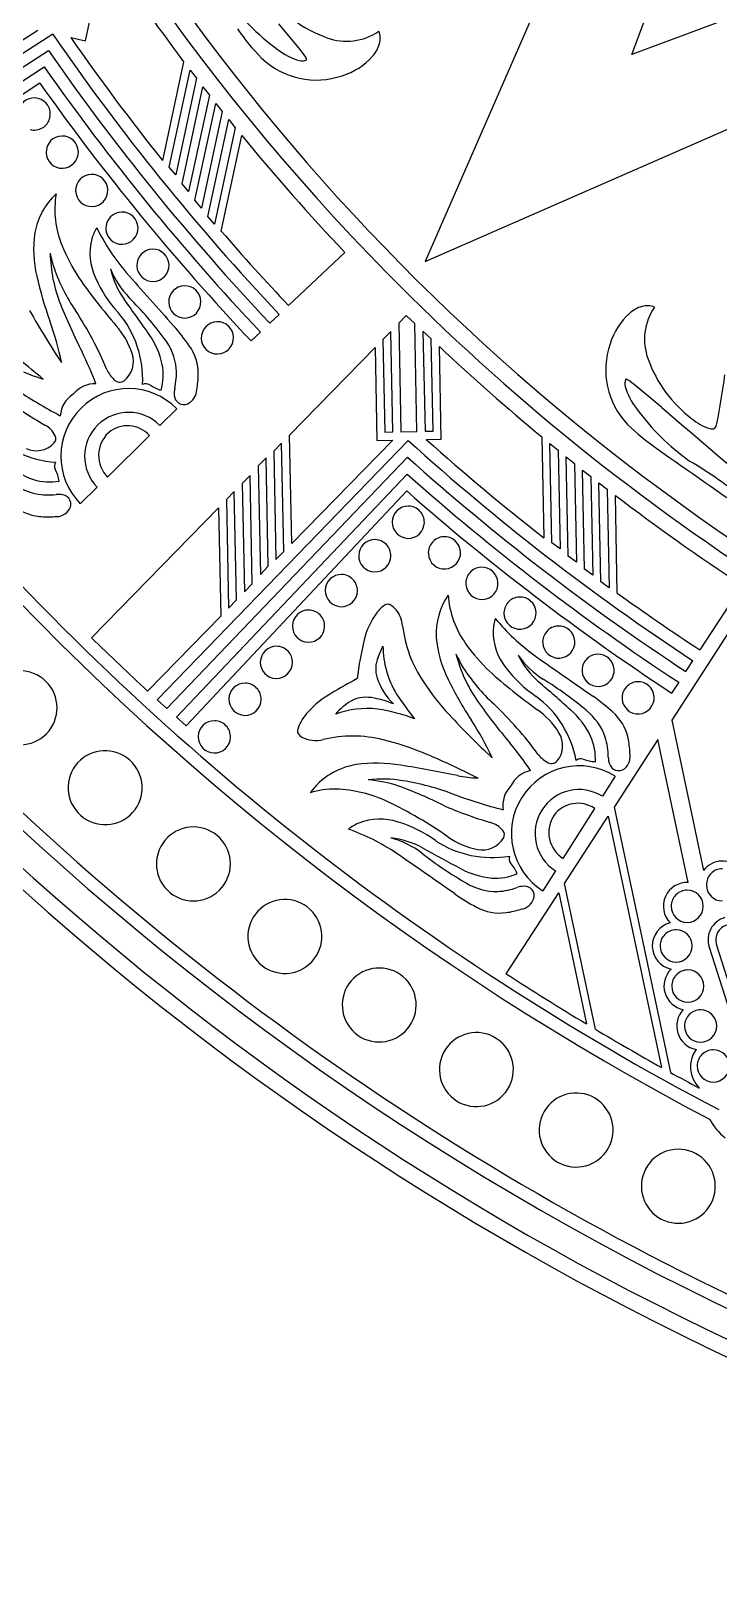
# Model space of a CAD drawing. Header units: metres. Extents: x 0.3 to 22.9, y 0.3 to 22.9.
# Drawn here: x 4.07 to 6.74, y 0.45 to 6.49 of the extents above; entities that cross this region are included whole.
import ezdxf

# ---------------------------------------------------------------- set-up
doc = ezdxf.new("R2010")
doc.units = ezdxf.units.M

msp = doc.modelspace()

# ---------------------------------------------------------------- linework, layer by layer
for p, q in [((6.424616, 7.483987), (5.60147, 5.599169)), ((6.404114, 6.401814), (6.710994, 7.225833)), ((4.283295, 6.455572), (4.358915, 6.806124)), ((7.228133, 6.708694), (6.404114, 6.401814)), ((4.156659, 6.480347), (2.976849, 5.725789)), ((4.098918, 6.495345), (3.625085, 6.195518)), ((5.032727, 6.520895), (5.115233, 6.421112)), ((3.005311, 5.684263), (4.139473, 6.417375)), ((4.226011, 6.467929), (4.283295, 6.455572)), ((5.115233, 6.421112), (5.136806, 6.392195)), ((5.60147, 5.599169), (7.486287, 6.422315)), ((3.033971, 5.642875), (4.122707, 6.354107)), ((4.664428, 6.374056), (4.581851, 5.991252)), ((4.106376, 6.290555), (3.062832, 5.601626)), ((4.608266, 5.965495), (4.689312, 6.341202)), ((4.714459, 6.30957), (4.633704, 5.935211)), ((4.689312, 6.341202), (4.714459, 6.30957)), ((4.658195, 5.900534), (4.739241, 6.276242)), ((4.764388, 6.244609), (4.683633, 5.870251)), ((4.739241, 6.276242), (4.764388, 6.244609)), ((4.708334, 5.83655), (4.78938, 6.212258)), ((4.814528, 6.180625), (4.733773, 5.806267)), ((4.78938, 6.212258), (4.814528, 6.180625)), ((4.75868, 5.77352), (4.839726, 6.149228)), ((4.864873, 6.117595), (4.784118, 5.743237)), ((4.839726, 6.149228), (4.864873, 6.117595)), ((4.810363, 5.71669), (4.890272, 6.08713)), ((4.633704, 5.935211), (4.608266, 5.965495)), ((4.683633, 5.870251), (4.658195, 5.900534)), ((4.733773, 5.806267), (4.708334, 5.83655)), ((4.784118, 5.743237), (4.75868, 5.77352)), ((5.289461, 5.634262), (5.071483, 5.428143)), ((4.998855, 5.359465), (5.035171, 5.393806)), ((5.52872, 5.389758), (5.499035, 5.359385)), ((5.561564, 5.35882), (5.52872, 5.389758)), ((4.96252, 5.325107), (4.926191, 5.290754)), ((5.468412, 5.328049), (5.437788, 5.296714)), ((5.476318, 4.937675), (5.468412, 5.328049)), ((5.499035, 5.359385), (5.507564, 4.938308)), ((5.570055, 4.939574), (5.561564, 5.35882)), ((5.593424, 5.329114), (5.601301, 4.940207)), ((5.625297, 5.298786), (5.593424, 5.329114)), ((5.075412, 4.925921), (5.407164, 5.265379)), ((5.407164, 5.265379), (5.41446, 4.905164)), ((5.437788, 5.296714), (5.445072, 4.937043)), ((5.632547, 4.94084), (5.625297, 5.298786)), ((5.664425, 4.910227), (5.657163, 5.268769)), ((6.42111, 5.115235), (6.392193, 5.136807)), ((6.520893, 5.032728), (6.42111, 5.115235)), ((4.638125, 5.027404), (4.572433, 4.962841)), ((4.368903, 4.762809), (4.532437, 4.923532)), ((5.535489, 4.90513), (4.561494, 3.898828)), ((5.083929, 4.505389), (5.075412, 4.925921)), ((5.475845, 4.906407), (5.083929, 4.505389)), ((5.41446, 4.905164), (5.475845, 4.906407)), ((5.445072, 4.937043), (5.476318, 4.937675)), ((5.507564, 4.938308), (5.570055, 4.939574)), ((5.601301, 4.940207), (5.632547, 4.94084)), ((5.605835, 4.90904), (5.664425, 4.910227)), ((6.054083, 4.918803), (6.062013, 4.527275)), ((4.598765, 3.864985), (5.533289, 4.839892)), ((4.98451, 4.837243), (4.953886, 4.805908)), ((4.993027, 4.41671), (4.98451, 4.837243)), ((5.044788, 4.894586), (5.014164, 4.863251)), ((5.014164, 4.863251), (5.022681, 4.442718)), ((5.053305, 4.474054), (5.044788, 4.894586)), ((6.093656, 4.508303), (6.085873, 4.892574)), ((6.085873, 4.892574), (6.117637, 4.867593)), ((6.117637, 4.867593), (6.125392, 4.484702)), ((6.15722, 4.456608), (6.149437, 4.840879)), ((6.149437, 4.840879), (6.181201, 4.815898)), ((4.953886, 4.805908), (4.962403, 4.385375)), ((6.181201, 4.815898), (6.188956, 4.433007)), ((6.220763, 4.405912), (6.21298, 4.790183)), ((6.21298, 4.790183), (6.244745, 4.765202)), ((4.328924, 4.723517), (4.263233, 4.658954)), ((4.636197, 3.831322), (5.531565, 4.774463)), ((4.922293, 4.769246), (4.891669, 4.737911)), ((4.891669, 4.737911), (4.900186, 4.317378)), ((4.93081, 4.348713), (4.922293, 4.769246)), ((6.244745, 4.765202), (6.2525, 4.382311)), ((6.284287, 4.356191), (6.276504, 4.740462)), ((6.276504, 4.740462), (6.308269, 4.715481)), ((5.53033, 4.708857), (4.673793, 3.797841)), ((4.861045, 4.706576), (4.830421, 4.675241)), ((4.830421, 4.675241), (4.838938, 4.254708)), ((4.869562, 4.286043), (4.861045, 4.706576)), ((6.308269, 4.715481), (6.316024, 4.33259)), ((6.347683, 4.312812), (6.340009, 4.691695)), ((4.306617, 4.13927), (4.799797, 4.643905)), ((4.799797, 4.643905), (4.808315, 4.223373)), ((5.022681, 4.442718), (5.053305, 4.474054)), ((6.125392, 4.484702), (6.093656, 4.508303)), ((4.962403, 4.385375), (4.993027, 4.41671)), ((6.188956, 4.433007), (6.15722, 4.456608)), ((6.2525, 4.382311), (6.220763, 4.405912)), ((6.316024, 4.33259), (6.284287, 4.356191)), ((4.900186, 4.317378), (4.93081, 4.348713)), ((6.897342, 4.343059), (6.5588, 3.820322)), ((6.832876, 4.343094), (6.668309, 4.092261)), ((4.838938, 4.254708), (4.869562, 4.286043)), ((4.808315, 4.223373), (4.524452, 3.932917)), ((5.419406, 4.064798), (5.437995, 4.107283)), ((6.613476, 4.008685), (6.640894, 4.050476)), ((6.586044, 3.966874), (6.558616, 3.925069)), ((4.561494, 3.898828), (4.598765, 3.864985)), ((4.673793, 3.797841), (4.636197, 3.831322)), ((6.5588, 3.820322), (6.68232, 3.237119)), ((6.50533, 3.744461), (6.335825, 3.482938)), ((6.622655, 3.190512), (6.50533, 3.744461)), ((6.339048, 3.602385), (6.290017, 3.524413)), ((6.138103, 3.282835), (6.260164, 3.476939)), ((6.143205, 3.185753), (6.31271, 3.447276)), ((6.31271, 3.447276), (6.51905, 2.473037)), ((6.335825, 3.482938), (6.553806, 2.453732)), ((6.108263, 3.235382), (6.059232, 3.15741)), ((5.916719, 2.836319), (6.12009, 3.150091)), ((6.12009, 3.150091), (6.227744, 2.6418)), ((6.262865, 2.620774), (6.143205, 3.185753)), ((6.70403, 2.939933), (6.854514, 2.469586)), ((6.866769, 2.529736), (6.732605, 2.949075))]:
    msp.add_line(p, q)
for centre, radius, start, end in [((11.565589, 11.580545), 8.582877, -177.913833, -135.400744), ((11.594035, 11.595488), 6.462177, -164.015882, -114.862216), ((11.602084, 11.604037), 8.563312, -160.504411, -122.197195), ((11.610592, 11.612027), 10.550068, -158.038243, -117.705704), ((11.610967, 11.613673), 11.176474, -155.645179, -113.938931), ((11.617392, 11.614507), 8.706667, -146.477493, -142.994657), ((5.55525, 7.147067), 0.895902, -144.616876, -125.954343), ((5.391742, 6.942964), 0.50584, -142.710939, -109.85505), ((11.620766, 11.616953), 9.060773, -145.465254, -136.620862), ((5.543877, 6.95836), 0.811317, -145.716686, -135.308392), ((5.297, 6.674179), 0.220865, -110.420585, -55.533877), ((5.352104, 6.464197), 0.075246, -15.841081, 21.753279), ((11.627847, 11.622463), 9.119686, -145.19725, -136.626148), ((11.608395, 11.607735), 8.995399, -145.153365, -141.363825), ((5.182571, 6.615663), 0.247139, -128.350053, -106.128454), ((5.305449, 6.477617), 0.123792, -41.764778, -15.921659), ((11.632496, 11.625977), 9.175486, -144.931155, -136.630002), ((5.179022, 6.609035), 0.306375, -133.762756, -70.784322), ((5.124787, 6.417595), 0.040818, -105.443864, -64.993957), ((5.126207, 6.380429), 0.015836, 0.628749, 47.984792), ((5.200832, 6.573168), 0.265474, -72.681921, -42.10755), ((11.624244, 11.619026), 9.214713, -144.671968, -136.626031), ((4.084221, 6.171128), 0.062504, 75.519655, 165.519655), ((4.084221, 6.171128), 0.062504, -14.480345, 75.519655), ((4.084221, 6.171128), 0.062504, -104.480345, -14.480345), ((4.193322, 6.02325), 0.062504, 80.284267, 170.284267), ((4.193322, 6.02325), 0.062504, -9.715733, 80.284267), ((11.617392, 11.614507), 8.706667, -140.591568, -136.618085), ((4.193322, 6.02325), 0.062504, 170.284267, -99.715733), ((4.193322, 6.02325), 0.062504, -99.715733, -9.715733), ((4.307631, 5.874593), 0.062504, 80.284267, 170.284267), ((4.307631, 5.874593), 0.062504, -9.715733, 80.284267), ((4.307631, 5.874593), 0.062504, 170.284267, -99.715733), ((4.350799, 5.663055), 0.268372, 132.510697, 169.726269), ((4.532011, 5.801473), 0.367394, 170.693581, -157.339895), ((4.307631, 5.874593), 0.062504, -99.715733, -9.715733), ((4.424965, 5.728209), 0.062504, 80.284267, 170.284267), ((4.424965, 5.728209), 0.062504, -9.715733, 80.284267), ((4.519962, 5.645715), 0.438112, 171.440827, -166.27695), ((4.526165, 5.631013), 0.225296, 165.509321, -154.772508), ((4.485015, 5.634356), 0.184753, 148.853247, 163.319545), ((5.076298, 6.099797), 0.835714, -153.730584, -139.443619), ((4.424965, 5.728209), 0.062504, 170.284267, -99.715733), ((4.424965, 5.728209), 0.062504, -99.715733, -9.715733), ((11.618733, 11.615495), 9.008319, -139.094184, -136.618826), ((4.706295, 5.641386), 0.560025, -178.989239, -158.245262), ((4.586796, 5.71615), 0.448498, -169.121566, -161.333448), ((4.828555, 5.913077), 0.684137, -158.282894, -146.534056), ((4.54533, 5.584102), 0.062504, 80.284267, 170.284267), ((4.54533, 5.584102), 0.062504, -9.715733, 80.284267), ((4.817026, 5.800804), 0.693742, -160.795478, -145.619628), ((4.712762, 5.706767), 0.359482, -157.791074, -136.174719), ((4.719275, 5.652665), 0.34904, -166.450306, -145.032285), ((4.54533, 5.584102), 0.062504, 170.284267, -99.715733), ((4.54533, 5.584102), 0.062504, -99.715733, -9.715733), ((5.604583, 5.887404), 1.54927, -167.109598, -160.437527), ((5.90278, 6.669555), 1.997798, -145.424298, -138.653788), ((4.775032, 5.735471), 0.495084, -156.11219, -137.28008), ((20.710138, 19.870825), 21.669695, -138.656445, -137.924796), ((4.668734, 5.442279), 0.062504, 80.284267, 170.284267), ((4.668734, 5.442279), 0.062504, -9.715733, 80.284267), ((11.613254, 11.614772), 8.640853, -135.461062, -122.221697), ((-2.616086, 0.327321), 8.715607, 34.91876, 36.019491), ((3.47801, 4.479591), 1.381441, 36.453262, 45.083499), ((4.668734, 5.442279), 0.062504, 170.284267, -99.715733), ((7.044642, 7.097002), 3.42352, -150.446621, -146.48563), ((6.327884, 6.291165), 2.306954, -158.183555, -153.122309), ((2.977081, 4.585763), 1.511325, 23.152747, 33.007662), ((4.108147, 5.142848), 0.397272, -3.006435, 40.262009), ((4.668734, 5.442279), 0.062504, -99.715733, -9.715733), ((6.573167, 5.200833), 0.265474, 132.107535, 162.681906), ((6.477615, 5.30545), 0.123792, 105.921644, 131.764763), ((6.464196, 5.352105), 0.075246, 68.246706, 105.841066), ((6.674177, 5.297001), 0.220865, 145.533862, -159.57943), ((3.070922, 4.979231), 1.142251, 11.487709, 19.933374), ((4.170124, 5.144497), 0.310426, 18.290335, 41.402296), ((3.970095, 4.773444), 0.872779, 34.863659, 41.331884), ((4.795192, 5.302749), 0.062504, 80.284267, 170.284267), ((4.795192, 5.302749), 0.062504, -9.715733, 80.284267), ((1.918271, 2.52037), 3.42352, 50.000203, 53.961193), ((4.26217, 5.129082), 0.327085, 12.522068, 34.90807), ((4.408322, 5.160245), 0.228792, 5.782206, 37.776158), ((4.533958, 5.163232), 0.187326, -0.74255, 35.625954), ((4.795192, 5.302749), 0.062504, 170.284267, -99.715733), ((4.795192, 5.302749), 0.062504, -99.715733, -9.715733), ((11.611098, 11.621462), 8.706667, -133.14416, -129.661324), ((6.609034, 5.179023), 0.306375, 160.784307, -136.237259), ((2.933801, 4.591075), 1.489176, 20.993041, 26.185624), ((4.375172, 5.211542), 0.094699, -52.237922, 18.709577), ((4.368044, 5.159923), 0.21716, -16.066529, 10.634822), ((6.942963, 5.391743), 0.50584, -160.144965, -127.289076), ((4.346565, 5.878767), 0.770249, -113.218031, -107.195182), ((4.469381, 5.224389), 0.111883, -156.620227, -132.486315), ((4.416293, 5.160476), 0.029173, -140.404582, -54.66771), ((4.36856, 5.165993), 0.267949, -12.943406, 3.702284), ((4.37712, 5.167315), 0.34421, -10.913561, -1.083817), ((6.417593, 5.124789), 0.040818, 154.993942, -164.556151), ((6.380427, 5.126208), 0.015836, 42.015193, 89.371236), ((3.751377, 5.558933), 3.04011, -11.163222, -7.550736), ((5.245872, 6.978094), 2.243846, -123.390589, -118.205401), ((4.293455, 4.992292), 0.108425, 122.218854, 175.560492), ((4.320261, 5.016223), 0.108425, 87.954081, 141.295718), ((4.450679, 4.843179), 0.262821, 44.503421, 134.503421), ((4.517778, 5.09272), 0.032009, 62.315456, 113.777549), ((4.612066, 5.229497), 0.134405, -126.219331, -105.246182), ((4.706696, 5.088139), 0.079034, 166.957156, -173.793613), ((4.665247, 5.081461), 0.037169, -177.122526, -66.579829), ((4.652709, 5.10347), 0.062409, -64.04841, -1.215922), ((6.615661, 5.182572), 0.247139, -163.871561, -141.649962), ((4.908165, 6.333521), 1.576817, -126.857809, -119.759695), ((4.450679, 4.843179), 0.262821, 134.503421, -135.496579), ((7.147065, 5.555251), 0.895902, -144.045672, -125.383139), ((54.30367, 60.437333), 73.16327, -130.775579, -130.307289), ((4.079547, 4.879317), 0.096926, 26.956695, 61.705241), ((4.450679, 4.843179), 0.170714, 134.503421, -135.496579), ((4.450679, 4.843179), 0.170714, 44.503421, 134.503421), ((4.446806, 4.84659), 0.11512, 41.940901, 130.101968), ((6.958358, 5.543879), 0.811317, -134.691623, -124.283329), ((6.76521, 5.141697), 0.199471, -130.18263, -106.995644), ((6.695049, 4.976885), 0.039462, -38.862339, -9.526748), ((4.191598, 5.21735), 0.397272, -136.747437, -93.478992), ((4.143495, 4.911817), 0.025194, -45.925646, 27.002789), ((4.453761, 4.846917), 0.119478, 132.754916, -135.254063), ((11.613817, 11.624619), 9.060773, -132.131921, -123.287529), ((11.603905, 11.612797), 8.995399, -131.820032, -128.030492), ((6.715175, 4.970061), 0.020836, -113.385606, -59.415005), ((4.093184, 4.959793), 0.094699, -115.195005, -44.247506), ((11.619436, 11.631614), 9.119686, -131.863917, -123.292814), ((28.929924, 36.616921), 38.867523, -125.243438, -124.568947), ((4.187879, 5.062758), 0.327085, -131.393497, -109.007496), ((4.195137, 4.804679), 0.032009, 149.737024, -158.800884), ((4.048586, 4.726443), 0.134405, 8.760755, 29.733903), ((5.814553, 3.430411), 1.614489, 50.229172, 59.733117), ((4.140408, 4.921061), 0.228792, -134.261586, -102.267633), ((4.145278, 4.961045), 0.21716, -107.12025, -80.418899), ((11.62315, 11.636106), 9.175486, -131.597822, -123.296669), ((11.615539, 11.616595), 10.506383, -138.926213, -117.638065), ((4.12325, 4.796567), 0.187326, -132.111382, -95.742878), ((4.139188, 4.961218), 0.267949, -100.187711, -83.542022), ((4.178351, 4.616453), 0.079034, 77.308185, 96.557416), ((4.189668, 4.656882), 0.037169, -29.905599, 80.637098), ((11.616723, 11.627439), 9.214713, -131.338635, -123.292697), ((11.611098, 11.621462), 8.706667, -127.258235, -123.284751), ((4.136908, 4.952863), 0.34421, -95.401611, -85.571866), ((4.169216, 4.671825), 0.062409, -95.269506, -32.437018), ((5.536314, 4.587541), 0.062504, 88.852988, 178.852988), ((5.536314, 4.587541), 0.062504, -1.147012, 88.852988), ((5.536314, 4.587541), 0.062504, 178.852988, -91.147012), ((5.536314, 4.587541), 0.062504, -91.147012, -1.147012), ((5.406342, 4.457625), 0.062504, 88.852988, 178.852988), ((5.406342, 4.457625), 0.062504, -1.147012, 88.852988), ((5.676577, 4.468808), 0.062504, 93.6176, -176.3824), ((5.676577, 4.468808), 0.062504, 3.6176, 93.6176), ((5.406342, 4.457625), 0.062504, 178.852988, -91.147012), ((5.406342, 4.457625), 0.062504, -91.147012, -1.147012), ((5.676577, 4.468808), 0.062504, -176.3824, -86.3824), ((5.676577, 4.468808), 0.062504, -86.3824, 3.6176), ((5.276376, 4.322442), 0.062504, 88.852988, 178.852988), ((5.276376, 4.322442), 0.062504, -1.147012, 88.852988), ((5.822088, 4.350521), 0.062504, 93.6176, -176.3824), ((5.822088, 4.350521), 0.062504, 3.6176, 93.6176), ((5.822088, 4.350521), 0.062504, -86.3824, 3.6176), ((5.276376, 4.322442), 0.062504, 178.852988, -91.147012), ((5.276376, 4.322442), 0.062504, -91.147012, -1.147012), ((5.912876, 4.15464), 0.268372, 145.84403, -176.940397), ((6.057282, 4.331117), 0.367394, -175.973086, -144.006562), ((5.822088, 4.350521), 0.062504, -176.3824, -86.3824), ((5.970018, 4.235142), 0.062504, 93.6176, -176.3824), ((5.970018, 4.235142), 0.062504, 3.6176, 93.6176), ((11.612175, 11.622732), 9.008319, -125.760851, -123.285493), ((5.149109, 4.184607), 0.062504, 88.852988, 178.852988), ((5.149109, 4.184607), 0.062504, -1.147012, 88.852988), ((5.638833, 4.06798), 0.280922, 143.395469, 166.844984), ((5.513329, 4.164878), 0.122428, 123.685813, 144.776706), ((5.456185, 4.245396), 0.02391, 70.432728, 116.739914), ((5.425249, 4.192994), 0.084447, 17.87593, 62.538242), ((5.970018, 4.235142), 0.062504, -86.3824, 3.6176), ((5.149109, 4.184607), 0.062504, 178.852988, -91.147012), ((5.149109, 4.184607), 0.062504, -91.147012, -1.147012), ((5.400717, 4.17361), 0.114268, 6.378541, 23.358568), ((5.993445, 4.240542), 0.482228, -173.54218, -145.630153), ((6.050092, 4.157667), 0.184753, 162.18658, 176.652878), ((6.518099, 4.746921), 0.835714, -140.397251, -126.110286), ((5.970018, 4.235142), 0.062504, -176.3824, -86.3824), ((6.120371, 4.122677), 0.062504, 93.6176, -176.3824), ((6.120371, 4.122677), 0.062504, 3.6176, 93.6176), ((11.608806, 11.608558), 11.12097, -137.664138, -114.197347), ((11.625145, 11.646855), 10.484498, -134.269426, -132.629619), ((6.609811, 3.8283), 1.281027, 166.289971, 173.158561), ((6.081478, 4.176779), 0.438112, -175.225839, -152.943617), ((6.320095, 4.5081), 0.684137, -144.949561, -133.200723), ((6.090904, 4.163903), 0.225296, 178.842654, -141.439175), ((6.120371, 4.122677), 0.062504, -176.3824, -86.3824), ((6.120371, 4.122677), 0.062504, -86.3824, 3.6176), ((5.024544, 4.044115), 0.062504, 88.852988, 178.852988), ((5.024544, 4.044115), 0.062504, -1.147012, 88.852988), ((5.529675, 4.017768), 0.11988, 156.901295, -162.812948), ((5.798772, 4.108597), 0.360779, -179.791325, -148.529563), ((6.263787, 4.215538), 0.560025, -165.655906, -144.911928), ((6.130267, 4.260728), 0.448498, -155.788233, -148.000115), ((6.255002, 4.280648), 0.359482, -144.45774, -122.841386), ((6.273816, 4.229506), 0.34904, -153.116973, -131.698952), ((18.55471, 21.752161), 21.669695, -125.323112, -124.591463), ((6.273156, 4.013136), 0.062504, 93.6176, -176.3824), ((6.273156, 4.013136), 0.062504, 3.6176, 93.6176), ((4.029611, 3.867846), 0.14351, 45.6, 135.6), ((5.024544, 4.044115), 0.062504, 178.852988, -91.147012), ((5.024544, 4.044115), 0.062504, -91.147012, -1.147012), ((6.334768, 4.396195), 0.693742, -147.462144, -132.286295), ((7.190908, 5.491921), 1.997798, -132.090965, -125.320455), ((6.308974, 4.322939), 0.495084, -142.778857, -123.946747), ((6.273156, 4.013136), 0.062504, -176.3824, -86.3824), ((6.273156, 4.013136), 0.062504, -86.3824, 3.6176), ((4.029611, 3.867846), 0.14351, -44.4, 45.6), ((4.90269, 3.900957), 0.062504, 88.852988, 178.852988), ((4.90269, 3.900957), 0.062504, -1.147012, 88.852988), ((6.385259, 2.009861), 2.232026, 117.984918, 120.913051), ((5.674048, 4.077231), 0.275741, -159.87202, -135.127864), ((6.400761, 4.497245), 0.963517, -146.70401, -137.095031), ((7.081126, 4.662084), 1.54927, -153.776265, -147.104194), ((0.364289, -2.643943), 8.715607, 48.252093, 49.352824), ((5.336539, 2.801797), 1.381441, 49.786595, 58.416832), ((6.428383, 3.90653), 0.062504, 93.6176, -176.3824), ((6.428383, 3.90653), 0.062504, 3.6176, 93.6176), ((11.580031, 11.569911), 11.294071, -137.04368, -99.972295), ((11.580488, 11.57066), 11.232416, -137.10925, -100.175737), ((4.90269, 3.900957), 0.062504, 178.852988, -91.147012), ((4.90269, 3.900957), 0.062504, -91.147012, -1.147012), ((5.441743, 3.576254), 0.403451, 120.23513, 136.826002), ((5.452982, 3.668972), 0.264721, 121.180113, 138.79716), ((5.374319, 3.771504), 0.137014, 77.214321, 115.224982), ((5.335371, 3.543376), 0.368317, 67.109546, 79.159674), ((6.728631, 4.756859), 1.49382, -145.940942, -141.421048), ((7.691816, 5.221766), 2.306954, -144.850221, -139.788976), ((4.824628, 2.789585), 1.511325, 36.48608, 46.340996), ((5.796733, 3.592496), 0.397272, 10.326898, 53.595342), ((5.747593, 3.201212), 0.872779, 48.196992, 54.665218), ((6.428383, 3.90653), 0.062504, -176.3824, -86.3824), ((6.428383, 3.90653), 0.062504, -86.3824, 3.6176), ((4.78356, 3.755121), 0.062504, 88.852988, 178.852988), ((4.78356, 3.755121), 0.062504, -1.147012, 88.852988), ((5.294933, 3.718081), 0.199368, 137.682984, 159.297434), ((5.379069, 3.493167), 0.371912, 84.065373, 109.681825), ((5.290808, 3.091345), 0.782074, 69.801482, 80.675656), ((8.203415, 6.171177), 3.42352, -137.113287, -133.152297), ((4.825199, 3.194088), 1.142251, 24.821042, 33.266708), ((5.856659, 3.608393), 0.310426, 31.623668, 54.73563), ((5.949779, 3.614621), 0.327085, 25.855402, 48.241403), ((6.084805, 3.678648), 0.228792, 19.115539, 51.109492), ((6.206365, 3.710528), 0.187326, 12.590783, 48.959288), ((4.029611, 3.867846), 0.14351, -134.4, -44.4), ((4.78356, 3.755121), 0.062504, 178.852988, -91.147012), ((4.78356, 3.755121), 0.062504, -91.147012, -1.147012), ((5.133665, 3.778649), 0.027103, 158.548715, -171.748734), ((5.135776, 3.780797), 0.029558, -168.214476, -116.313616), ((5.177315, 3.859746), 0.118761, -117.392832, -76.044704), ((5.320357, 3.276029), 0.482228, 75.811392, 103.723419), ((6.040718, 3.720918), 0.094699, -38.904588, 32.04291), ((6.045686, 3.669046), 0.21716, -2.733196, 23.968156), ((6.044789, 3.675072), 0.267949, 0.389928, 17.035617), ((6.052813, 3.678332), 0.34421, 2.419772, 12.249517), ((4.359663, 3.557976), 0.14351, 48, 138), ((5.219934, 2.80516), 0.963517, 67.27627, 76.885249), ((4.270671, 0.535686), 3.42352, 63.333536, 67.294526), ((4.781289, 2.784773), 1.489176, 34.326374, 39.518958), ((6.129425, 3.755145), 0.111883, -143.286893, -119.152982), ((6.335698, 3.679764), 0.062409, -50.715077, 12.117411), ((4.359663, 3.557976), 0.14351, 138, -132), ((4.359663, 3.557976), 0.14351, -42, 48), ((5.375771, 3.378259), 0.272237, 98.739554, 144.1361), ((5.413957, 3.087522), 0.565437, 80.481955, 98.087683), ((4.566727, -2.073411), 5.795446, 78.453276, 80.658291), ((6.19914, 3.379898), 0.262821, 57.836754, 147.836754), ((6.092507, 3.680712), 0.029173, -127.071248, -41.334377), ((6.206882, 3.638186), 0.032009, 75.648789, 127.110882), ((6.267086, 3.793021), 0.134405, -112.885998, -91.912849), ((6.391764, 3.677296), 0.079034, -179.709511, -160.460279), ((6.352973, 3.661239), 0.037169, -163.789192, -53.246495), ((5.340618, 3.082988), 0.506589, 71.641321, 85.525906), ((5.437073, 3.088552), 0.502715, 81.054955, 96.503151), ((5.338723, 2.531131), 1.0687, 69.613473, 80.492996), ((5.85901, 4.363561), 0.770249, -99.884698, -93.861849), ((6.032331, 3.518201), 0.108425, 101.287414, 154.629051), ((5.251399, 3.227155), 0.325169, 89.16662, 107.217722), ((5.236977, 3.036813), 0.515833, 64.819562, 87.872279), ((4.98596, 2.140292), 1.51353, 63.079058, 70.138587), ((6.480554, 5.64065), 2.243846, -110.057255, -104.872068), ((6.011766, 3.488733), 0.108425, 135.552187, -171.106175), ((6.19914, 3.379898), 0.262821, 147.836754, -122.163246), ((6.19914, 3.379898), 0.170714, 57.836754, 147.836754), ((4.359663, 3.557976), 0.14351, -132, -42), ((4.759206, 2.042403), 1.61905, 54.888427, 64.49125), ((6.300598, 4.935571), 1.576817, -113.524475, -106.426362), ((6.19914, 3.379898), 0.170714, 147.836754, -122.163246), ((6.201277, 3.384245), 0.119478, 146.088249, -121.92073), ((6.194585, 3.382323), 0.11512, 55.274235, 143.435301), ((4.7024, 3.262199), 0.14351, 50.4, 140.4), ((5.417687, 3.251451), 0.184753, 113.528361, 127.994658), ((5.026067, 2.60889), 0.835714, 56.291525, 70.57849), ((5.425913, 3.210993), 0.225296, 71.620414, 111.338585), ((5.351873, 2.951446), 0.495084, 54.127986, 72.960096), ((5.829678, 3.329473), 0.096926, 40.290028, 75.038574), ((5.884407, 3.375843), 0.025194, -32.592312, 40.336123), ((4.7024, 3.262199), 0.14351, 140.4, -129.6), ((4.7024, 3.262199), 0.14351, -39.6, 50.4), ((5.372948, 3.016695), 0.359482, 53.022625, 74.638979), ((5.427441, 3.016679), 0.34904, 61.880191, 83.298212), ((5.860753, 3.684235), 0.397272, -123.414103, -80.145659), ((5.866506, 3.622504), 0.310426, -124.554391, -101.442429), ((5.824388, 3.410924), 0.094699, -101.861671, -30.914173), ((-6.782633, -14.555398), 21.669695, 54.772702, 55.504351), ((6.444145, 4.388959), 1.381441, -128.235593, -119.605356), ((9.840169, 10.934673), 8.715607, -119.171585, -118.070854), ((5.959366, 3.283503), 0.032009, 163.070357, -145.46755), ((5.834807, 3.173579), 0.134405, 22.094088, 43.067237), ((6.755874, 3.181013), 0.092509, 41.627023, 142.66366), ((5.892786, 3.532952), 0.327085, -118.060164, -95.674163), ((5.874789, 3.424156), 0.21716, -93.786917, -67.085565), ((6.755877, 3.180998), 0.062504, 89.999985, 179.999985), ((4.7024, 3.262199), 0.14351, -129.6, -39.6), ((6.211061, 3.865347), 0.872779, -124.483979, -118.015753), ((5.879272, 3.384127), 0.228792, -120.928253, -88.9343), ((5.868824, 3.42292), 0.267949, -86.854378, -70.208689), ((5.986439, 3.096479), 0.079034, 90.641518, 109.89075), ((5.988128, 3.138429), 0.037169, -16.572266, 93.970431), ((6.619024, 3.098067), 0.092516, 87.750807, 155.888573), ((6.619027, 3.098062), 0.062504, 89.999985, 179.999985), ((6.619027, 3.098062), 0.062504, -0.000015, 89.999985), ((6.755877, 3.180998), 0.062504, 179.999985, -90.000015), ((5.057223, 2.981034), 0.14351, 52.8, 142.8), ((5.057223, 2.981034), 0.14351, -37.2, 52.8), ((5.891286, 3.259031), 0.187326, -118.778049, -82.409544), ((5.868532, 3.414264), 0.34421, -82.068278, -72.238533), ((5.964781, 3.148253), 0.062409, -81.936172, -19.103685), ((6.619024, 3.098067), 0.092516, 155.888573, -135.973661), ((6.619027, 3.098062), 0.062504, 179.999985, -90.000015), ((6.619027, 3.098062), 0.062504, -90.000015, -0.000015), ((5.057223, 2.981034), 0.14351, 142.8, -127.2), ((6.575987, 2.944279), 0.092521, 104.704283, -178.860669), ((6.789754, 2.96736), 0.090005, 105.726575, -162.257884), ((6.789755, 2.96736), 0.060004, 105.756971, -162.258145), ((6.575984, 2.944274), 0.062504, 89.999985, 179.999985), ((6.575984, 2.944274), 0.062504, -0.000015, 89.999985), ((6.575987, 2.944279), 0.092521, -178.860669, -102.425621), ((6.575984, 2.944274), 0.062504, 179.999985, -90.000015), ((6.575984, 2.944274), 0.062504, -90.000015, -0.000015), ((5.057223, 2.981034), 0.14351, -127.2, -37.2), ((5.423509, 2.714974), 0.14351, 55.2, 145.2), ((6.6213, 2.788301), 0.092522, 134.823337, -100.817623), ((6.621295, 2.788295), 0.062504, 89.999985, 179.999985), ((6.621295, 2.788295), 0.062504, -0.000015, 89.999985), ((5.423509, 2.714974), 0.14351, 145.2, -124.8), ((5.423509, 2.714974), 0.14351, -34.8, 55.2), ((11.629258, 11.62442), 10.481594, -123.025118, -121.01973), ((6.621295, 2.788295), 0.062504, 179.999985, -90.000015), ((6.621295, 2.788295), 0.062504, -90.000015, -0.000015), ((6.670827, 2.633503), 0.092522, 136.300975, -100.817652), ((6.670821, 2.633497), 0.062504, 89.999985, 179.999985), ((6.670821, 2.633497), 0.062504, -0.000015, 89.999985), ((5.423509, 2.714974), 0.14351, -124.8, -34.8), ((5.800614, 2.464486), 0.14351, 57.6, 147.6), ((11.500904, 11.407858), 10.229853, -120.799452, -119.143048), ((6.670821, 2.633497), 0.062504, 179.999985, -90.000015), ((6.670821, 2.633497), 0.062504, -90.000015, -0.000015), ((5.800614, 2.464486), 0.14351, 147.6, -122.4), ((5.800614, 2.464486), 0.14351, -32.4, 57.6), ((6.746446, 2.474726), 0.115136, 143.862574, -134.66097), ((6.720348, 2.478698), 0.062504, 89.999985, 179.999985), ((6.720348, 2.478698), 0.062504, -0.000015, 89.999985), ((9.288715, 7.337559), 5.597454, -119.248514, -117.946144), ((6.720348, 2.478698), 0.062504, 179.999985, -90.000015), ((6.720348, 2.478698), 0.062504, -90.000015, -0.000015), ((5.800614, 2.464486), 0.14351, -122.4, -32.4), ((6.187879, 2.230009), 0.14351, 60, 150), ((6.187879, 2.230009), 0.14351, 150, -120), ((6.187879, 2.230009), 0.14351, -30, 60), ((6.913316, 2.386093), 0.23725, -151.13268, -128.276501), ((6.187879, 2.230009), 0.14351, -120, -30), ((6.584622, 2.011955), 0.14351, 62.4, 152.4), ((6.584622, 2.011955), 0.14351, -27.6, 62.4), ((6.584622, 2.011955), 0.14351, 152.4, -117.6), ((6.584622, 2.011955), 0.14351, -117.6, -27.6)]:
    msp.add_arc(centre, radius, start, end)

doc.saveas('drawing.dxf')
